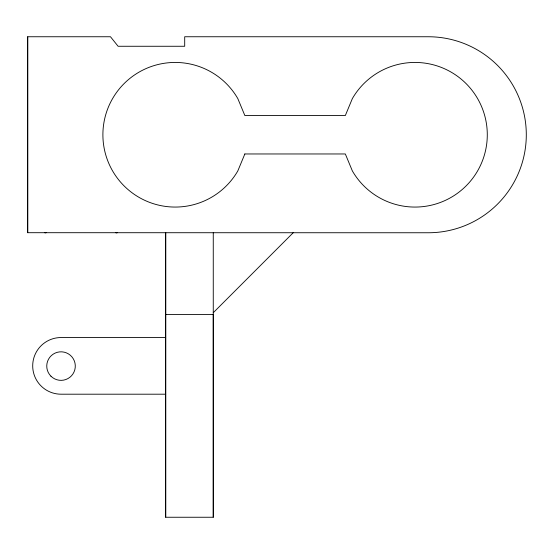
<?xml version="1.0" encoding="UTF-8"?>
<svg xmlns="http://www.w3.org/2000/svg" width="554" height="554" viewBox="0 0 554 554"><rect width="100%" height="100%" fill="white"/><g stroke="black" fill="none" stroke-linecap="round" stroke-linejoin="round"><path stroke-width="0.83" d="M27.7 232.701L27.7 36.751L110.481 36.751L118.092 46.266L184.697 46.266L184.697 36.751L428.297 36.751A98.003 98.003 0 0 1 526.3 134.754A98.003 98.003 0 0 1 428.297 232.756L27.7 232.701L27.7 36.751M165.688 517.249L165.694 232.728L165.688 517.249L213.262 517.249L213.262 232.763M213.262 312.719L293.184 232.756M165.694 314.575L213.262 314.575L213.262 517.249M165.688 337.545L61.023 337.545A28.33 28.33 0 0 0 32.7 365.869A28.33 28.33 0 0 0 61.023 394.199L165.688 394.199M244.847 153.964L237.825 170.909A72.311 72.311 0 0 1 128.722 190.147A72.311 72.311 0 0 1 128.722 79.361A72.311 72.311 0 0 1 237.825 98.598L244.847 115.544L345.329 115.544L352.351 98.598A72.311 72.311 0 0 1 461.461 79.361A72.311 72.311 0 0 1 461.461 190.147A72.311 72.311 0 0 1 352.351 170.909L345.329 153.964L244.847 153.964M46.058 232.701L44.826 232.701L46.058 232.701M117.136 232.722L115.911 232.722L117.136 232.722M50.933 376.18A14.272 14.272 0 0 0 74.811 369.781A14.272 14.272 0 0 0 57.332 352.302A14.272 14.272 0 0 0 50.933 376.18"/></g></svg>
